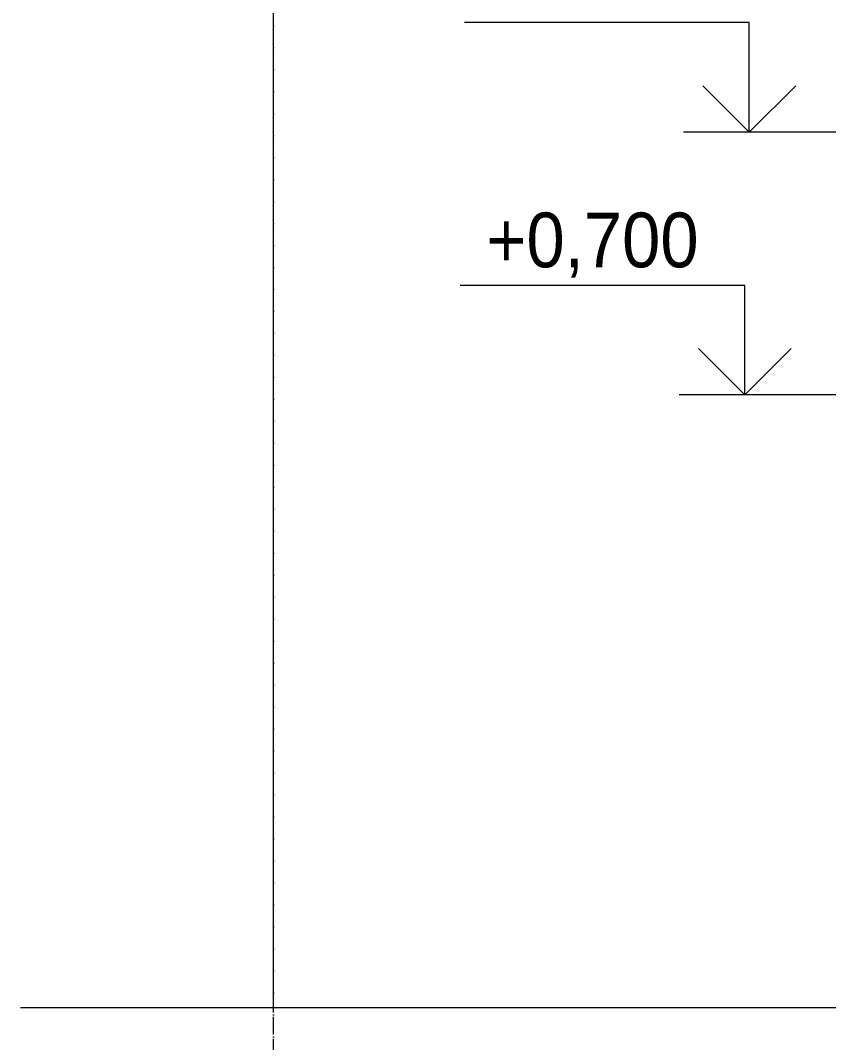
# Model space of a CAD drawing. Header units: millimetres. Extents: x -11989 to -4071, y -1478 to 4600.
# Drawn here: x -11989 to -11066, y -40 to 1127 of the extents above; entities that cross this region are included whole.
import ezdxf

# ---------------------------------------------------------------- set-up
doc = ezdxf.new("R2010")
doc.units = ezdxf.units.MM
doc.linetypes.add('ADSK_Линия сетки', pattern=[25, 20, -2.5, 0, -2.5])
for name, color, linetype, lineweight in [('A-ANNO-NOTE', 7, 'Continuous', 20), ('A-FLOR', 7, 'Continuous', 20), ('A-WALL', 7, 'Continuous', 20), ('G-ANNO-DIMS', 7, 'Continuous', 9), ('S-GRID', 7, 'Continuous', 9)]:
    doc.layers.add(name, color=color, linetype=linetype, lineweight=lineweight)
doc.styles.add('Arial_I_1', font='arial.ttf', dxfattribs={"width": 0.9, "height": 62.5})

# ---------------------------------------------------------------- blocks, each defined once
blk = doc.blocks.new('Высотные отметки - Стрелка вверх-261779-Разрез 4')
at = {"layer": 'A-ANNO-NOTE'}
for p, q in [((-10905.2, 1920.5), (-11230.2, 1920.5)), ((-10905.2, 1795.5), (-10905.2, 1920.5)), ((-10905.2, 1795.5), (-10958.2, 1848.5)), ((-10905.2, 1795.5), (-10852.1, 1848.5)), ((-10830.2, 1795.5), (-10980.2, 1795.5))]:
    blk.add_line(p, q, dxfattribs=at)

msp = doc.modelspace()

# ---------------------------------------------------------------- linework, layer by layer
at = {"layer": 'A-FLOR', "color": 252, "lineweight": 5, "true_color": 0x959595}
msp.add_line((-4174.4, 0), (-11989, 0), dxfattribs=at)
at = {"layer": 'A-WALL', "color": 252, "lineweight": 5, "true_color": 0x959595}
msp.add_line((-11700, 0), (-11700, 3900), dxfattribs=at)
at = {"layer": 'G-ANNO-DIMS', "color": 142, "lineweight": 20, "true_color": 0x0080c0}
for p, q in [((-10991.2, 1000), (-11156.7, 1000)), ((-11036.7, 700), (-11161.8, 700))]:
    msp.add_line(p, q, dxfattribs=at)
at = {"layer": 'S-GRID', "color": 1, "linetype": 'ADSK_Линия сетки', "true_color": 0xff0000}
msp.add_line((-11700, -833.5), (-11700, 2940.4), dxfattribs=at)

# ---------------------------------------------------------------- block references
at = {"layer": 'G-ANNO-DIMS', "lineweight": 20}
for p in [(-251.5, -795.5), (-256.6, -1095.5)]:
    msp.add_blockref('Высотные отметки - Стрелка вверх-261779-Разрез 4', p, dxfattribs=at)

# ---------------------------------------------------------------- next in the draw order: texts
at = {"layer": 'G-ANNO-DIMS', "color": 142, "lineweight": 20, "true_color": 0x0080c0, "insert": (-11457, 908.1), "char_height": 62.5, "width": 288.476, "attachment_point": 1, "line_spacing_factor": 0.941778, "style": 'Arial_I_1', "bg_fill": 3, "box_fill_scale": 1.25, "bg_fill_color": 256, "bg_fill_true_color": 13158600, "bg_fill_transparency": 0}
msp.add_mtext('+0,700', dxfattribs=at)

doc.saveas('drawing.dxf')
